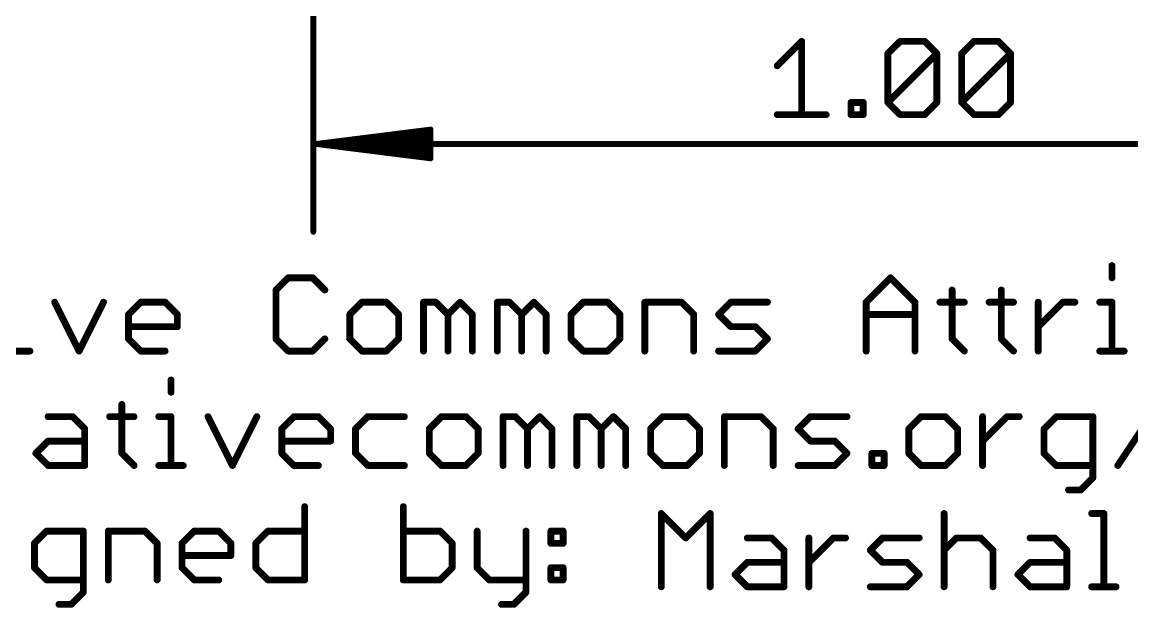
# Model space of a CAD drawing. Extents: x -44 to 63, y -21 to 59.
# Drawn here: x -6.46 to 18.16, y -20.46 to -7.46 of the extents above; entities that cross this region are included whole.
import ezdxf

# ---------------------------------------------------------------- set-up
doc = ezdxf.new("R2010")
doc.units = 0
doc.layers.add('48', color=253, linetype='CONTINUOUS')
doc.layers.add('51', color=53, linetype='CONTINUOUS')

msp = doc.modelspace()

# ---------------------------------------------------------------- linework, layer by layer
at = {"layer": '48'}
for points, const_width in [([(0, 0), (0, -12.11)], 0.13), ([(10.2948, -8.4246), (10.8371, -7.8823)], 0.1524), ([(10.8371, -7.8823), (10.8371, -9.5093)], 0.1524), ([(12.7505, -8.1535), (13.0217, -7.8823)], 0.1524), ([(13.0217, -7.8823), (13.564, -7.8823)], 0.1524), ([(13.564, -7.8823), (13.8352, -8.1535)], 0.1524), ([(14.3877, -8.1535), (14.6589, -7.8823)], 0.1524), ([(14.6589, -7.8823), (15.2012, -7.8823)], 0.1524), ([(15.2012, -7.8823), (15.4724, -8.1535)], 0.1524), ([(12.7505, -9.2381), (12.7505, -8.1535)], 0.1524), ([(12.7505, -9.2381), (13.8352, -8.1535)], 0.1524), ([(13.8352, -8.1535), (13.8352, -9.2381)], 0.1524), ([(14.3877, -9.2381), (14.3877, -8.1535)], 0.1524), ([(14.3877, -9.2381), (15.4724, -8.1535)], 0.1524), ([(15.4724, -8.1535), (15.4724, -9.2381)], 0.1524), ([(11.932, -9.5093), (11.932, -9.2381)], 0.1524), ([(11.932, -9.2381), (12.2031, -9.2381)], 0.1524), ([(12.2031, -9.2381), (12.2031, -9.5093)], 0.1524), ([(13.0217, -9.5093), (12.7505, -9.2381)], 0.1524), ([(13.8352, -9.2381), (13.564, -9.5093)], 0.1524), ([(14.6589, -9.5093), (14.3877, -9.2381)], 0.1524), ([(15.4724, -9.2381), (15.2012, -9.5093)], 0.1524), ([(10.2948, -9.5093), (11.3795, -9.5093)], 0.1524), ([(12.2031, -9.5093), (11.932, -9.5093)], 0.1524), ([(13.564, -9.5093), (13.0217, -9.5093)], 0.1524), ([(15.2012, -9.5093), (14.6589, -9.5093)], 0.1524), ([(0.065, -10.16), (2.6, -9.8408)], 0.13), ([(0.065, -10.16), (2.6, -9.9)], 0.13), ([(2.6, -9.8408), (2.6, -10.4792)], 0.13), ([(0.065, -10.16), (2.6, -10.03)], 0.13), ([(0.065, -10.16), (25.335, -10.16)], 0.13), ([(2.6, -10.4792), (0.065, -10.16)], 0.13), ([(2.6, -10.29), (0.065, -10.16)], 0.13), ([(2.6, -10.42), (0.065, -10.16)], 0.13)]:
    msp.add_lwpolyline(points, dxfattribs=dict(at, const_width=const_width))
for points, const_width in [([(10.8752, -7.8823, 1), (10.799, -7.8823)], 0.0762), ([(10.8641, -7.9093, 1), (10.8102, -7.8554)], 0.0762), ([(13.0217, -7.8442, 1), (13.0217, -7.9204)], 0.0762), ([(13.0486, -7.9093, 1), (12.9948, -7.8554)], 0.0762), ([(13.591, -7.8554, 1), (13.5371, -7.9093)], 0.0762), ([(13.564, -7.9204, 1), (13.564, -7.8442)], 0.0762), ([(14.6589, -7.8442, 1), (14.6589, -7.9204)], 0.0762), ([(14.6858, -7.9093, 1), (14.6319, -7.8554)], 0.0762), ([(15.2281, -7.8554, 1), (15.1743, -7.9093)], 0.0762), ([(15.2012, -7.9204, 1), (15.2012, -7.8442)], 0.0762), ([(12.7886, -8.1535, 1), (12.7124, -8.1535)], 0.0762), ([(12.7236, -8.1265, 1), (12.7775, -8.1804)], 0.0762), ([(13.8733, -8.1535, 1), (13.7971, -8.1535)], 0.0762), ([(13.8621, -8.1804, 1), (13.8083, -8.1265)], 0.0762), ([(13.8083, -8.1804, 1), (13.8621, -8.1265)], 0.0762), ([(14.4258, -8.1535, 1), (14.3496, -8.1535)], 0.0762), ([(14.3608, -8.1265, 1), (14.4146, -8.1804)], 0.0762), ([(15.5105, -8.1535, 1), (15.4343, -8.1535)], 0.0762), ([(15.4993, -8.1804, 1), (15.4454, -8.1265)], 0.0762), ([(15.4454, -8.1804, 1), (15.4993, -8.1265)], 0.0762), ([(10.2679, -8.3977, 1), (10.3218, -8.4516)], 0.0762), ([(11.9701, -9.2381, 1), (11.8939, -9.2381)], 0.0762), ([(11.932, -9.2, 1), (11.932, -9.2762)], 0.0762), ([(12.2412, -9.2381, 1), (12.165, -9.2381)], 0.0762), ([(12.2031, -9.2762, 1), (12.2031, -9.2)], 0.0762), ([(12.7775, -9.2112, 1), (12.7236, -9.2651)], 0.0762), ([(12.7236, -9.2112, 1), (12.7775, -9.2651)], 0.0762), ([(12.7124, -9.2381, 1), (12.7886, -9.2381)], 0.0762), ([(13.7971, -9.2381, 1), (13.8733, -9.2381)], 0.0762), ([(13.8621, -9.2651, 1), (13.8083, -9.2112)], 0.0762), ([(14.4146, -9.2112, 1), (14.3608, -9.2651)], 0.0762), ([(14.3608, -9.2112, 1), (14.4146, -9.2651)], 0.0762), ([(14.3496, -9.2381, 1), (14.4258, -9.2381)], 0.0762), ([(15.4343, -9.2381, 1), (15.5105, -9.2381)], 0.0762), ([(15.4993, -9.2651, 1), (15.4454, -9.2112)], 0.0762), ([(10.2948, -9.4712, 1), (10.2948, -9.5474)], 0.0762), ([(10.799, -9.5093, 1), (10.8752, -9.5093)], 0.0762), ([(11.3795, -9.5474, 1), (11.3795, -9.4712)], 0.0762), ([(11.932, -9.4712, 1), (11.932, -9.5474)], 0.0762), ([(11.8939, -9.5093, 1), (11.9701, -9.5093)], 0.0762), ([(12.165, -9.5093, 1), (12.2412, -9.5093)], 0.0762), ([(12.2031, -9.5474, 1), (12.2031, -9.4712)], 0.0762), ([(13.0217, -9.4712, 1), (13.0217, -9.5474)], 0.0762), ([(12.9948, -9.5362, 1), (13.0486, -9.4824)], 0.0762), ([(13.5371, -9.4824, 1), (13.591, -9.5362)], 0.0762), ([(13.564, -9.5474, 1), (13.564, -9.4712)], 0.0762), ([(14.6589, -9.4712, 1), (14.6589, -9.5474)], 0.0762), ([(14.6319, -9.5362, 1), (14.6858, -9.4824)], 0.0762), ([(15.1743, -9.4824, 1), (15.2281, -9.5362)], 0.0762), ([(15.2012, -9.5474, 1), (15.2012, -9.4712)], 0.0762), ([(2.6325, -9.8408, 1), (2.5675, -9.8408)], 0.065), ([(2.6041, -9.873, 1), (2.5959, -9.8085)], 0.065), ([(2.6033, -9.9323, 1), (2.5967, -9.8677)], 0.065), ([(0.065, -10.1275, 1), (0.065, -10.1925)], 0.065), ([(0.0691, -10.1278, 1), (0.0609, -10.1922)], 0.065), ([(0.0633, -10.1275, 1), (0.0667, -10.1925)], 0.065), ([(0.0667, -10.1275, 1), (0.0633, -10.1925)], 0.065), ([(0.0683, -10.1277, 1), (0.0617, -10.1923)], 0.065), ([(0.0617, -10.1277, 1), (0.0683, -10.1923)], 0.065), ([(0.0609, -10.1278, 1), (0.0691, -10.1922)], 0.065), ([(2.6017, -10.0625, 1), (2.5983, -9.9975)], 0.065), ([(2.5983, -10.3225, 1), (2.6017, -10.2575)], 0.065), ([(2.5675, -10.4792, 1), (2.6325, -10.4792)], 0.065), ([(2.5959, -10.5115, 1), (2.6041, -10.447)], 0.065), ([(2.5967, -10.4523, 1), (2.6033, -10.3877)], 0.065), ([(-0.0325, -12.11, 1), (0.0325, -12.11)], 0.065)]:
    msp.add_lwpolyline(points, format="xyb", dxfattribs=dict(at, const_width=const_width))
at = {"layer": '51', "const_width": 0.1524}
for points in [[(17.7225, -12.8592), (17.7225, -13.1304)], [(-0.5591, -13.1304), (-0.8302, -13.4016)], [(-0.0167, -13.1304), (-0.5591, -13.1304)], [(0.2544, -13.4016), (-0.0167, -13.1304)], [(12.267, -13.6727), (12.8094, -13.1304)], [(12.8094, -13.1304), (13.3517, -13.6727)], [(-0.8302, -13.4016), (-0.8302, -14.4862)], [(14.1753, -13.4016), (14.1753, -14.4862)], [(15.2668, -13.4016), (15.2668, -14.4862)], [(-5.7417, -13.6727), (-5.1994, -14.7574)], [(-5.1994, -14.7574), (-4.657, -13.6727)], [(-4.1045, -13.9439), (-3.8334, -13.6727)], [(-3.8334, -13.6727), (-3.291, -13.6727)], [(-3.291, -13.6727), (-3.0199, -13.9439)], [(1.0781, -13.6727), (0.8069, -13.9439)], [(1.6204, -13.6727), (1.0781, -13.6727)], [(1.8916, -13.9439), (1.6204, -13.6727)], [(2.4441, -14.7574), (2.4441, -13.6727)], [(2.4441, -13.6727), (2.7153, -13.6727)], [(2.7153, -13.6727), (2.9864, -13.9439)], [(2.9864, -13.9439), (3.2576, -13.6727)], [(3.2576, -13.6727), (3.5288, -13.9439)], [(4.0812, -14.7574), (4.0812, -13.6727)], [(4.0812, -13.6727), (4.3524, -13.6727)], [(4.3524, -13.6727), (4.6236, -13.9439)], [(4.6236, -13.9439), (4.8947, -13.6727)], [(4.8947, -13.6727), (5.1659, -13.9439)], [(5.9896, -13.6727), (5.7184, -13.9439)], [(6.5319, -13.6727), (5.9896, -13.6727)], [(6.8031, -13.9439), (6.5319, -13.6727)], [(7.3556, -14.7574), (7.3556, -13.6727)], [(7.3556, -13.6727), (8.1691, -13.6727)], [(8.1691, -13.6727), (8.4402, -13.9439)], [(8.9927, -13.9439), (9.2639, -13.6727)], [(9.2639, -13.6727), (10.0774, -13.6727)], [(12.267, -14.7574), (12.267, -13.6727)], [(13.3517, -13.6727), (13.3517, -14.7574)], [(13.9042, -13.6727), (14.4465, -13.6727)], [(14.9956, -13.6727), (15.538, -13.6727)], [(16.0871, -14.7574), (16.0871, -13.6727)], [(16.0871, -14.2151), (16.6294, -13.6727)], [(16.6294, -13.6727), (16.9006, -13.6727)], [(17.4514, -13.6727), (17.7225, -13.6727)], [(17.7225, -13.6727), (17.7225, -14.7574)], [(-4.1045, -14.4862), (-4.1045, -13.9439)], [(-3.0199, -13.9439), (-3.0199, -14.2151)], [(0.8069, -13.9439), (0.8069, -14.4862)], [(1.8916, -14.4862), (1.8916, -13.9439)], [(2.9864, -13.9439), (2.9864, -14.7574)], [(3.5288, -13.9439), (3.5288, -14.7574)], [(4.6236, -13.9439), (4.6236, -14.7574)], [(5.1659, -13.9439), (5.1659, -14.7574)], [(5.7184, -13.9439), (5.7184, -14.4862)], [(6.8031, -14.4862), (6.8031, -13.9439)], [(8.4402, -13.9439), (8.4402, -14.7574)], [(9.2639, -14.2151), (8.9927, -13.9439)], [(12.267, -13.9439), (13.3517, -13.9439)], [(-3.0199, -14.2151), (-4.1045, -14.2151)], [(9.8062, -14.2151), (9.2639, -14.2151)], [(10.0774, -14.4862), (9.8062, -14.2151)], [(-3.8334, -14.7574), (-4.1045, -14.4862)], [(-0.8302, -14.4862), (-0.5591, -14.7574)], [(-0.0167, -14.7574), (0.2544, -14.4862)], [(0.8069, -14.4862), (1.0781, -14.7574)], [(1.6204, -14.7574), (1.8916, -14.4862)], [(5.7184, -14.4862), (5.9896, -14.7574)], [(6.5319, -14.7574), (6.8031, -14.4862)], [(9.8062, -14.7574), (10.0774, -14.4862)], [(14.1753, -14.4862), (14.4465, -14.7574)], [(15.2668, -14.4862), (15.538, -14.7574)], [(-6.8331, -14.7574), (-6.2908, -14.7574)], [(-3.291, -14.7574), (-3.8334, -14.7574)], [(-0.5591, -14.7574), (-0.0167, -14.7574)], [(1.0781, -14.7574), (1.6204, -14.7574)], [(5.9896, -14.7574), (6.5319, -14.7574)], [(8.9927, -14.7574), (9.8062, -14.7574)], [(17.4514, -14.7574), (17.9937, -14.7574)], [(-3.1592, -15.3992), (-3.1592, -15.6704)], [(17.8526, -17.2974), (18.9373, -15.6704)], [(-4.2507, -15.9416), (-4.2507, -17.0262)], [(-5.8878, -16.2127), (-5.3455, -16.2127)], [(-5.3455, -16.2127), (-5.0743, -16.4839)], [(-4.5218, -16.2127), (-3.9795, -16.2127)], [(-3.4304, -16.2127), (-3.1592, -16.2127)], [(-3.1592, -16.2127), (-3.1592, -17.2974)], [(-2.339, -16.2127), (-1.7966, -17.2974)], [(-1.7966, -17.2974), (-1.2543, -16.2127)], [(-0.7018, -16.4839), (-0.4307, -16.2127)], [(-0.4307, -16.2127), (0.1117, -16.2127)], [(0.1117, -16.2127), (0.3828, -16.4839)], [(1.2065, -16.2127), (0.9353, -16.4839)], [(2.02, -16.2127), (1.2065, -16.2127)], [(2.8437, -16.2127), (2.5725, -16.4839)], [(3.386, -16.2127), (2.8437, -16.2127)], [(3.6572, -16.4839), (3.386, -16.2127)], [(4.2097, -17.2974), (4.2097, -16.2127)], [(4.2097, -16.2127), (4.4808, -16.2127)], [(4.4808, -16.2127), (4.752, -16.4839)], [(4.752, -16.4839), (5.0232, -16.2127)], [(5.0232, -16.2127), (5.2943, -16.4839)], [(5.8468, -17.2974), (5.8468, -16.2127)], [(5.8468, -16.2127), (6.118, -16.2127)], [(6.118, -16.2127), (6.3891, -16.4839)], [(6.3891, -16.4839), (6.6603, -16.2127)], [(6.6603, -16.2127), (6.9315, -16.4839)], [(7.7551, -16.2127), (7.484, -16.4839)], [(8.2975, -16.2127), (7.7551, -16.2127)], [(8.5686, -16.4839), (8.2975, -16.2127)], [(9.1211, -17.2974), (9.1211, -16.2127)], [(9.1211, -16.2127), (9.9346, -16.2127)], [(9.9346, -16.2127), (10.2058, -16.4839)], [(10.7583, -16.4839), (11.0294, -16.2127)], [(11.0294, -16.2127), (11.8429, -16.2127)], [(13.4852, -16.2127), (13.214, -16.4839)], [(14.0275, -16.2127), (13.4852, -16.2127)], [(14.2987, -16.4839), (14.0275, -16.2127)], [(14.8512, -17.2974), (14.8512, -16.2127)], [(14.8512, -16.7551), (15.3935, -16.2127)], [(15.3935, -16.2127), (15.6647, -16.2127)], [(16.4866, -16.2127), (16.2155, -16.4839)], [(17.3001, -16.2127), (16.4866, -16.2127)], [(17.3001, -17.5686), (17.3001, -16.2127)], [(-5.0743, -16.4839), (-5.0743, -17.2974)], [(-0.7018, -17.0262), (-0.7018, -16.4839)], [(0.3828, -16.4839), (0.3828, -16.7551)], [(0.9353, -16.4839), (0.9353, -17.0262)], [(2.5725, -16.4839), (2.5725, -17.0262)], [(3.6572, -17.0262), (3.6572, -16.4839)], [(4.752, -16.4839), (4.752, -17.2974)], [(5.2943, -16.4839), (5.2943, -17.2974)], [(6.3891, -16.4839), (6.3891, -17.2974)], [(6.9315, -16.4839), (6.9315, -17.2974)], [(7.484, -16.4839), (7.484, -17.0262)], [(8.5686, -17.0262), (8.5686, -16.4839)], [(10.2058, -16.4839), (10.2058, -17.2974)], [(11.0294, -16.7551), (10.7583, -16.4839)], [(13.214, -16.4839), (13.214, -17.0262)], [(14.2987, -17.0262), (14.2987, -16.4839)], [(16.2155, -16.4839), (16.2155, -17.0262)], [(-6.159, -17.0262), (-5.8878, -16.7551)], [(-5.8878, -16.7551), (-5.0743, -16.7551)], [(0.3828, -16.7551), (-0.7018, -16.7551)], [(11.5718, -16.7551), (11.0294, -16.7551)], [(11.8429, -17.0262), (11.5718, -16.7551)], [(-5.8878, -17.2974), (-6.159, -17.0262)], [(-4.2507, -17.0262), (-3.9795, -17.2974)], [(-0.4307, -17.2974), (-0.7018, -17.0262)], [(0.9353, -17.0262), (1.2065, -17.2974)], [(2.5725, -17.0262), (2.8437, -17.2974)], [(3.386, -17.2974), (3.6572, -17.0262)], [(7.484, -17.0262), (7.7551, -17.2974)], [(8.2975, -17.2974), (8.5686, -17.0262)], [(11.5718, -17.2974), (11.8429, -17.0262)], [(12.3954, -17.2974), (12.3954, -17.0262)], [(12.3954, -17.0262), (12.6666, -17.0262)], [(12.6666, -17.0262), (12.6666, -17.2974)], [(13.214, -17.0262), (13.4852, -17.2974)], [(14.0275, -17.2974), (14.2987, -17.0262)], [(16.2155, -17.0262), (16.4866, -17.2974)], [(-5.0743, -17.2974), (-5.8878, -17.2974)], [(-3.4304, -17.2974), (-2.8881, -17.2974)], [(0.1117, -17.2974), (-0.4307, -17.2974)], [(1.2065, -17.2974), (2.02, -17.2974)], [(2.8437, -17.2974), (3.386, -17.2974)], [(7.7551, -17.2974), (8.2975, -17.2974)], [(10.7583, -17.2974), (11.5718, -17.2974)], [(12.6666, -17.2974), (12.3954, -17.2974)], [(13.4852, -17.2974), (14.0275, -17.2974)], [(16.4866, -17.2974), (17.3001, -17.2974)], [(17.029, -17.8397), (17.3001, -17.5686)], [(16.7578, -17.8397), (17.029, -17.8397)], [(-0.193, -18.2104), (-0.193, -19.8374)], [(1.9967, -18.2104), (1.9967, -19.8374)], [(7.7216, -19.9898), (7.7216, -18.3628)], [(7.7216, -18.3628), (8.2639, -18.9051)], [(8.2639, -18.9051), (8.8063, -18.3628)], [(8.8063, -18.3628), (8.8063, -19.9898)], [(13.9974, -18.3628), (13.9974, -19.9898)], [(17.2717, -18.3628), (17.5428, -18.3628)], [(17.5428, -18.3628), (17.5428, -19.9898)], [(-5.9179, -18.7527), (-6.1891, -19.0239)], [(-5.1044, -18.7527), (-5.9179, -18.7527)], [(-5.1044, -20.1086), (-5.1044, -18.7527)], [(-4.5519, -19.8374), (-4.5519, -18.7527)], [(-4.5519, -18.7527), (-3.7384, -18.7527)], [(-3.7384, -18.7527), (-3.4673, -19.0239)], [(-2.9148, -19.0239), (-2.6436, -18.7527)], [(-2.6436, -18.7527), (-2.1013, -18.7527)], [(-2.1013, -18.7527), (-1.8301, -19.0239)], [(-1.2776, -19.0239), (-1.0065, -18.7527)], [(-1.0065, -18.7527), (-0.193, -18.7527)], [(2.8102, -18.7527), (1.9967, -18.7527)], [(3.0813, -19.0239), (2.8102, -18.7527)], [(3.6338, -18.7527), (3.6338, -19.5662)], [(4.7185, -18.7527), (4.7185, -20.1086)], [(5.271, -18.7527), (5.5422, -18.7527)], [(5.271, -19.0239), (5.271, -18.7527)], [(5.5422, -18.7527), (5.5422, -19.0239)], [(-6.1891, -19.0239), (-6.1891, -19.5662)], [(-3.4673, -19.0239), (-3.4673, -19.8374)], [(-2.9148, -19.5662), (-2.9148, -19.0239)], [(-1.8301, -19.0239), (-1.8301, -19.2951)], [(-1.2776, -19.5662), (-1.2776, -19.0239)], [(3.0813, -19.5662), (3.0813, -19.0239)], [(5.5422, -19.0239), (5.271, -19.0239)], [(9.6299, -18.9051), (10.1723, -18.9051)], [(10.1723, -18.9051), (10.4434, -19.1763)], [(10.9959, -19.9898), (10.9959, -18.9051)], [(10.9959, -19.4475), (11.5382, -18.9051)], [(11.5382, -18.9051), (11.8094, -18.9051)], [(12.3602, -19.1763), (12.6314, -18.9051)], [(12.6314, -18.9051), (13.4449, -18.9051)], [(13.9974, -19.1763), (14.2685, -18.9051)], [(14.2685, -18.9051), (14.8109, -18.9051)], [(14.8109, -18.9051), (15.082, -19.1763)], [(15.9057, -18.9051), (16.448, -18.9051)], [(16.448, -18.9051), (16.7192, -19.1763)], [(10.4434, -19.1763), (10.4434, -19.9898)], [(12.6314, -19.4475), (12.3602, -19.1763)], [(15.082, -19.1763), (15.082, -19.9898)], [(16.7192, -19.1763), (16.7192, -19.9898)], [(-1.8301, -19.2951), (-2.9148, -19.2951)], [(9.3588, -19.7186), (9.6299, -19.4475)], [(9.6299, -19.4475), (10.4434, -19.4475)], [(13.1737, -19.4475), (12.6314, -19.4475)], [(13.4449, -19.7186), (13.1737, -19.4475)], [(15.6345, -19.7186), (15.9057, -19.4475)], [(15.9057, -19.4475), (16.7192, -19.4475)], [(-6.1891, -19.5662), (-5.9179, -19.8374)], [(-2.6436, -19.8374), (-2.9148, -19.5662)], [(-1.0065, -19.8374), (-1.2776, -19.5662)], [(2.8102, -19.8374), (3.0813, -19.5662)], [(3.6338, -19.5662), (3.905, -19.8374)], [(5.271, -19.5662), (5.5422, -19.5662)], [(5.271, -19.8374), (5.271, -19.5662)], [(5.5422, -19.5662), (5.5422, -19.8374)], [(9.6299, -19.9898), (9.3588, -19.7186)], [(13.1737, -19.9898), (13.4449, -19.7186)], [(15.9057, -19.9898), (15.6345, -19.7186)], [(-5.9179, -19.8374), (-5.1044, -19.8374)], [(-2.1013, -19.8374), (-2.6436, -19.8374)], [(-0.193, -19.8374), (-1.0065, -19.8374)], [(1.9967, -19.8374), (2.8102, -19.8374)], [(3.905, -19.8374), (4.7185, -19.8374)], [(5.5422, -19.8374), (5.271, -19.8374)], [(10.4434, -19.9898), (9.6299, -19.9898)], [(12.3602, -19.9898), (13.1737, -19.9898)], [(16.7192, -19.9898), (15.9057, -19.9898)], [(17.2717, -19.9898), (17.814, -19.9898)], [(-5.3756, -20.3797), (-5.1044, -20.1086)], [(4.7185, -20.1086), (4.4473, -20.3797)], [(-5.6468, -20.3797), (-5.3756, -20.3797)], [(4.4473, -20.3797), (4.1762, -20.3797)]]:
    msp.add_lwpolyline(points, dxfattribs=at)
at = {"layer": '51', "const_width": 0.0762}
for points in [[(17.7606, -12.8592, 1), (17.6844, -12.8592)], [(-0.5591, -13.0923, 1), (-0.5591, -13.1685)], [(-0.5321, -13.1574, 1), (-0.586, -13.1035)], [(0.0102, -13.1035, 1), (-0.0437, -13.1574)], [(-0.0167, -13.1685, 1), (-0.0167, -13.0923)], [(12.8363, -13.1035, 1), (12.7824, -13.1574)], [(12.8363, -13.1574, 1), (12.7824, -13.1035)], [(17.6844, -13.1304, 1), (17.7606, -13.1304)], [(-0.8572, -13.3746, 1), (-0.8033, -13.4285)], [(-0.7921, -13.4016, 1), (-0.8683, -13.4016)], [(0.2275, -13.4285, 1), (0.2814, -13.3746)], [(14.2134, -13.4016, 1), (14.1372, -13.4016)], [(15.3049, -13.4016, 1), (15.2287, -13.4016)], [(-5.7076, -13.6557, 1), (-5.7758, -13.6898)], [(-4.623, -13.6898, 1), (-4.6911, -13.6557)], [(-3.8334, -13.6346, 1), (-3.8334, -13.7108)], [(-3.8064, -13.6997, 1), (-3.8603, -13.6458)], [(-3.2641, -13.6458, 1), (-3.318, -13.6997)], [(-3.291, -13.7108, 1), (-3.291, -13.6346)], [(1.0781, -13.6346, 1), (1.0781, -13.7108)], [(1.105, -13.6997, 1), (1.0512, -13.6458)], [(1.6474, -13.6458, 1), (1.5935, -13.6997)], [(1.6204, -13.7108, 1), (1.6204, -13.6346)], [(2.4822, -13.6727, 1), (2.406, -13.6727)], [(2.4441, -13.6346, 1), (2.4441, -13.7108)], [(2.7422, -13.6458, 1), (2.6883, -13.6997)], [(2.7153, -13.7108, 1), (2.7153, -13.6346)], [(3.2845, -13.6458, 1), (3.2306, -13.6997)], [(3.2845, -13.6997, 1), (3.2306, -13.6458)], [(4.1193, -13.6727, 1), (4.0431, -13.6727)], [(4.0812, -13.6346, 1), (4.0812, -13.7108)], [(4.3794, -13.6458, 1), (4.3255, -13.6997)], [(4.3524, -13.7108, 1), (4.3524, -13.6346)], [(4.9217, -13.6458, 1), (4.8678, -13.6997)], [(4.9217, -13.6997, 1), (4.8678, -13.6458)], [(5.9896, -13.6346, 1), (5.9896, -13.7108)], [(6.0165, -13.6997, 1), (5.9626, -13.6458)], [(6.5588, -13.6458, 1), (6.505, -13.6997)], [(6.5319, -13.7108, 1), (6.5319, -13.6346)], [(7.3937, -13.6727, 1), (7.3175, -13.6727)], [(7.3556, -13.6346, 1), (7.3556, -13.7108)], [(8.196, -13.6458, 1), (8.1421, -13.6997)], [(8.1691, -13.7108, 1), (8.1691, -13.6346)], [(9.2639, -13.6346, 1), (9.2639, -13.7108)], [(9.2908, -13.6997, 1), (9.2369, -13.6458)], [(10.0774, -13.7108, 1), (10.0774, -13.6346)], [(12.3051, -13.6727, 1), (12.2289, -13.6727)], [(12.2401, -13.6458, 1), (12.294, -13.6997)], [(13.3898, -13.6727, 1), (13.3136, -13.6727)], [(13.3247, -13.6997, 1), (13.3786, -13.6458)], [(13.9042, -13.6346, 1), (13.9042, -13.7108)], [(14.4465, -13.7108, 1), (14.4465, -13.6346)], [(14.9956, -13.6346, 1), (14.9956, -13.7108)], [(15.538, -13.7108, 1), (15.538, -13.6346)], [(16.1252, -13.6727, 1), (16.049, -13.6727)], [(16.6294, -13.6346, 1), (16.6294, -13.7108)], [(16.6563, -13.6997, 1), (16.6024, -13.6458)], [(16.9006, -13.7108, 1), (16.9006, -13.6346)], [(17.4514, -13.6346, 1), (17.4514, -13.7108)], [(17.7606, -13.6727, 1), (17.6844, -13.6727)], [(17.7225, -13.7108, 1), (17.7225, -13.6346)], [(-4.0664, -13.9439, 1), (-4.1426, -13.9439)], [(-4.1315, -13.917, 1), (-4.0776, -13.9708)], [(-2.9818, -13.9439, 1), (-3.058, -13.9439)], [(-3.0468, -13.9708, 1), (-2.9929, -13.917)], [(0.845, -13.9439, 1), (0.7688, -13.9439)], [(0.78, -13.917, 1), (0.8339, -13.9708)], [(1.9297, -13.9439, 1), (1.8535, -13.9439)], [(1.8647, -13.9708, 1), (1.9185, -13.917)], [(3.0245, -13.9439, 1), (2.9483, -13.9439)], [(2.9595, -13.917, 1), (3.0134, -13.9708)], [(2.9595, -13.9708, 1), (3.0134, -13.917)], [(3.5669, -13.9439, 1), (3.4907, -13.9439)], [(3.5018, -13.9708, 1), (3.5557, -13.917)], [(4.6617, -13.9439, 1), (4.5855, -13.9439)], [(4.5966, -13.917, 1), (4.6505, -13.9708)], [(4.5966, -13.9708, 1), (4.6505, -13.917)], [(5.204, -13.9439, 1), (5.1278, -13.9439)], [(5.139, -13.9708, 1), (5.1929, -13.917)], [(5.7565, -13.9439, 1), (5.6803, -13.9439)], [(5.6915, -13.917, 1), (5.7453, -13.9708)], [(6.8412, -13.9439, 1), (6.765, -13.9439)], [(6.7761, -13.9708, 1), (6.83, -13.917)], [(8.4783, -13.9439, 1), (8.4021, -13.9439)], [(8.4133, -13.9708, 1), (8.4672, -13.917)], [(9.0197, -13.917, 1), (8.9658, -13.9708)], [(8.9658, -13.917, 1), (9.0197, -13.9708)], [(12.267, -13.9058, 1), (12.267, -13.982)], [(13.3517, -13.982, 1), (13.3517, -13.9058)], [(-4.1045, -14.177, 1), (-4.1045, -14.2532)], [(-3.058, -14.2151, 1), (-2.9818, -14.2151)], [(-3.0199, -14.2532, 1), (-3.0199, -14.177)], [(9.2639, -14.177, 1), (9.2639, -14.2532)], [(9.2369, -14.242, 1), (9.2908, -14.1881)], [(9.8332, -14.1881, 1), (9.7793, -14.242)], [(9.8062, -14.2532, 1), (9.8062, -14.177)], [(16.0601, -14.1881, 1), (16.114, -14.242)], [(-4.0776, -14.4593, 1), (-4.1315, -14.5132)], [(-4.1426, -14.4862, 1), (-4.0664, -14.4862)], [(-0.8033, -14.4593, 1), (-0.8572, -14.5132)], [(-0.8683, -14.4862, 1), (-0.7921, -14.4862)], [(0.2814, -14.5132, 1), (0.2275, -14.4593)], [(0.8339, -14.4593, 1), (0.78, -14.5132)], [(0.7688, -14.4862, 1), (0.845, -14.4862)], [(1.8535, -14.4862, 1), (1.9297, -14.4862)], [(1.9185, -14.5132, 1), (1.8647, -14.4593)], [(5.7453, -14.4593, 1), (5.6915, -14.5132)], [(5.6803, -14.4862, 1), (5.7565, -14.4862)], [(6.765, -14.4862, 1), (6.8412, -14.4862)], [(6.83, -14.5132, 1), (6.7761, -14.4593)], [(10.1043, -14.5132, 1), (10.0504, -14.4593)], [(10.0504, -14.5132, 1), (10.1043, -14.4593)], [(14.2023, -14.4593, 1), (14.1484, -14.5132)], [(14.1372, -14.4862, 1), (14.2134, -14.4862)], [(15.2937, -14.4593, 1), (15.2398, -14.5132)], [(15.2287, -14.4862, 1), (15.3049, -14.4862)], [(-6.2908, -14.7955, 1), (-6.2908, -14.7193)], [(-5.2334, -14.7404, 1), (-5.1653, -14.7744)], [(-5.2334, -14.7744, 1), (-5.1653, -14.7404)], [(-3.8334, -14.7193, 1), (-3.8334, -14.7955)], [(-3.8603, -14.7843, 1), (-3.8064, -14.7305)], [(-3.291, -14.7955, 1), (-3.291, -14.7193)], [(-0.5591, -14.7193, 1), (-0.5591, -14.7955)], [(-0.586, -14.7843, 1), (-0.5321, -14.7305)], [(-0.0437, -14.7305, 1), (0.0102, -14.7843)], [(-0.0167, -14.7955, 1), (-0.0167, -14.7193)], [(1.0781, -14.7193, 1), (1.0781, -14.7955)], [(1.0512, -14.7843, 1), (1.105, -14.7305)], [(1.5935, -14.7305, 1), (1.6474, -14.7843)], [(1.6204, -14.7955, 1), (1.6204, -14.7193)], [(2.406, -14.7574, 1), (2.4822, -14.7574)], [(2.9483, -14.7574, 1), (3.0245, -14.7574)], [(3.4907, -14.7574, 1), (3.5669, -14.7574)], [(4.0431, -14.7574, 1), (4.1193, -14.7574)], [(4.5855, -14.7574, 1), (4.6617, -14.7574)], [(5.1278, -14.7574, 1), (5.204, -14.7574)], [(5.9896, -14.7193, 1), (5.9896, -14.7955)], [(5.9626, -14.7843, 1), (6.0165, -14.7305)], [(6.505, -14.7305, 1), (6.5588, -14.7843)], [(6.5319, -14.7955, 1), (6.5319, -14.7193)], [(7.3175, -14.7574, 1), (7.3937, -14.7574)], [(8.4021, -14.7574, 1), (8.4783, -14.7574)], [(8.9927, -14.7193, 1), (8.9927, -14.7955)], [(9.7793, -14.7305, 1), (9.8332, -14.7843)], [(9.8062, -14.7955, 1), (9.8062, -14.7193)], [(12.2289, -14.7574, 1), (12.3051, -14.7574)], [(13.3136, -14.7574, 1), (13.3898, -14.7574)], [(14.4196, -14.7843, 1), (14.4735, -14.7305)], [(15.511, -14.7843, 1), (15.5649, -14.7305)], [(16.049, -14.7574, 1), (16.1252, -14.7574)], [(17.4514, -14.7193, 1), (17.4514, -14.7955)], [(17.6844, -14.7574, 1), (17.7606, -14.7574)], [(17.9937, -14.7955, 1), (17.9937, -14.7193)], [(-3.1211, -15.3992, 1), (-3.1973, -15.3992)], [(-3.1973, -15.6704, 1), (-3.1211, -15.6704)], [(-4.2126, -15.9416, 1), (-4.2888, -15.9416)], [(-5.8878, -16.1746, 1), (-5.8878, -16.2508)], [(-5.3186, -16.1858, 1), (-5.3724, -16.2397)], [(-5.3455, -16.2508, 1), (-5.3455, -16.1746)], [(-4.5218, -16.1746, 1), (-4.5218, -16.2508)], [(-3.9795, -16.2508, 1), (-3.9795, -16.1746)], [(-3.4304, -16.1746, 1), (-3.4304, -16.2508)], [(-3.1211, -16.2127, 1), (-3.1973, -16.2127)], [(-3.1592, -16.2508, 1), (-3.1592, -16.1746)], [(-2.3049, -16.1957, 1), (-2.373, -16.2298)], [(-1.2202, -16.2298, 1), (-1.2884, -16.1957)], [(-0.4307, -16.1746, 1), (-0.4307, -16.2508)], [(-0.4037, -16.2397, 1), (-0.4576, -16.1858)], [(0.1386, -16.1858, 1), (0.0847, -16.2397)], [(0.1117, -16.2508, 1), (0.1117, -16.1746)], [(1.2065, -16.1746, 1), (1.2065, -16.2508)], [(1.2334, -16.2397, 1), (1.1796, -16.1858)], [(2.02, -16.2508, 1), (2.02, -16.1746)], [(2.8437, -16.1746, 1), (2.8437, -16.2508)], [(2.8706, -16.2397, 1), (2.8167, -16.1858)], [(3.4129, -16.1858, 1), (3.3591, -16.2397)], [(3.386, -16.2508, 1), (3.386, -16.1746)], [(4.2478, -16.2127, 1), (4.1716, -16.2127)], [(4.2097, -16.1746, 1), (4.2097, -16.2508)], [(4.5078, -16.1858, 1), (4.4539, -16.2397)], [(4.4808, -16.2508, 1), (4.4808, -16.1746)], [(5.0501, -16.1858, 1), (4.9962, -16.2397)], [(5.0501, -16.2397, 1), (4.9962, -16.1858)], [(5.8849, -16.2127, 1), (5.8087, -16.2127)], [(5.8468, -16.1746, 1), (5.8468, -16.2508)], [(6.1449, -16.1858, 1), (6.091, -16.2397)], [(6.118, -16.2508, 1), (6.118, -16.1746)], [(6.6872, -16.1858, 1), (6.6334, -16.2397)], [(6.6872, -16.2397, 1), (6.6334, -16.1858)], [(7.7551, -16.1746, 1), (7.7551, -16.2508)], [(7.7821, -16.2397, 1), (7.7282, -16.1858)], [(8.3244, -16.1858, 1), (8.2705, -16.2397)], [(8.2975, -16.2508, 1), (8.2975, -16.1746)], [(9.1592, -16.2127, 1), (9.083, -16.2127)], [(9.1211, -16.1746, 1), (9.1211, -16.2508)], [(9.9616, -16.1858, 1), (9.9077, -16.2397)], [(9.9346, -16.2508, 1), (9.9346, -16.1746)], [(11.0294, -16.1746, 1), (11.0294, -16.2508)], [(11.0564, -16.2397, 1), (11.0025, -16.1858)], [(11.8429, -16.2508, 1), (11.8429, -16.1746)], [(13.4852, -16.1746, 1), (13.4852, -16.2508)], [(13.5121, -16.2397, 1), (13.4582, -16.1858)], [(14.0545, -16.1858, 1), (14.0006, -16.2397)], [(14.0275, -16.2508, 1), (14.0275, -16.1746)], [(14.8893, -16.2127, 1), (14.8131, -16.2127)], [(15.3935, -16.1746, 1), (15.3935, -16.2508)], [(15.4204, -16.2397, 1), (15.3666, -16.1858)], [(15.6647, -16.2508, 1), (15.6647, -16.1746)], [(16.4866, -16.1746, 1), (16.4866, -16.2508)], [(16.5136, -16.2397, 1), (16.4597, -16.1858)], [(17.3382, -16.2127, 1), (17.262, -16.2127)], [(17.3001, -16.2508, 1), (17.3001, -16.1746)], [(-5.0362, -16.4839, 1), (-5.1124, -16.4839)], [(-5.1013, -16.5108, 1), (-5.0474, -16.457)], [(-0.6637, -16.4839, 1), (-0.7399, -16.4839)], [(-0.7288, -16.457, 1), (-0.6749, -16.5108)], [(0.4209, -16.4839, 1), (0.3447, -16.4839)], [(0.3559, -16.5108, 1), (0.4098, -16.457)], [(0.9734, -16.4839, 1), (0.8972, -16.4839)], [(0.9084, -16.457, 1), (0.9623, -16.5108)], [(2.6106, -16.4839, 1), (2.5344, -16.4839)], [(2.5456, -16.457, 1), (2.5994, -16.5108)], [(3.6953, -16.4839, 1), (3.6191, -16.4839)], [(3.6302, -16.5108, 1), (3.6841, -16.457)], [(4.7901, -16.4839, 1), (4.7139, -16.4839)], [(4.725, -16.457, 1), (4.7789, -16.5108)], [(4.725, -16.5108, 1), (4.7789, -16.457)], [(5.3324, -16.4839, 1), (5.2562, -16.4839)], [(5.2674, -16.5108, 1), (5.3213, -16.457)], [(6.4272, -16.4839, 1), (6.351, -16.4839)], [(6.3622, -16.457, 1), (6.4161, -16.5108)], [(6.3622, -16.5108, 1), (6.4161, -16.457)], [(6.9696, -16.4839, 1), (6.8934, -16.4839)], [(6.9045, -16.5108, 1), (6.9584, -16.457)], [(7.5221, -16.4839, 1), (7.4459, -16.4839)], [(7.457, -16.457, 1), (7.5109, -16.5108)], [(8.6067, -16.4839, 1), (8.5305, -16.4839)], [(8.5417, -16.5108, 1), (8.5956, -16.457)], [(10.2439, -16.4839, 1), (10.1677, -16.4839)], [(10.1788, -16.5108, 1), (10.2327, -16.457)], [(10.7852, -16.457, 1), (10.7313, -16.5108)], [(10.7313, -16.457, 1), (10.7852, -16.5108)], [(13.2521, -16.4839, 1), (13.1759, -16.4839)], [(13.1871, -16.457, 1), (13.241, -16.5108)], [(14.3368, -16.4839, 1), (14.2606, -16.4839)], [(14.2717, -16.5108, 1), (14.3256, -16.457)], [(16.2536, -16.4839, 1), (16.1774, -16.4839)], [(16.1885, -16.457, 1), (16.2424, -16.5108)], [(-5.8878, -16.717, 1), (-5.8878, -16.7932)], [(-5.8609, -16.782, 1), (-5.9148, -16.7281)], [(-5.0743, -16.7932, 1), (-5.0743, -16.717)], [(-0.7018, -16.717, 1), (-0.7018, -16.7932)], [(0.3447, -16.7551, 1), (0.4209, -16.7551)], [(0.3828, -16.7932, 1), (0.3828, -16.717)], [(11.0294, -16.717, 1), (11.0294, -16.7932)], [(11.0025, -16.782, 1), (11.0564, -16.7281)], [(11.5987, -16.7281, 1), (11.5448, -16.782)], [(11.5718, -16.7932, 1), (11.5718, -16.717)], [(14.8242, -16.7281, 1), (14.8781, -16.782)], [(-6.1321, -16.9993, 1), (-6.1859, -17.0532)], [(-6.1859, -16.9993, 1), (-6.1321, -17.0532)], [(-4.2237, -16.9993, 1), (-4.2776, -17.0532)], [(-4.2888, -17.0262, 1), (-4.2126, -17.0262)], [(-0.6749, -16.9993, 1), (-0.7288, -17.0532)], [(-0.7399, -17.0262, 1), (-0.6637, -17.0262)], [(0.9623, -16.9993, 1), (0.9084, -17.0532)], [(0.8972, -17.0262, 1), (0.9734, -17.0262)], [(2.5994, -16.9993, 1), (2.5456, -17.0532)], [(2.5344, -17.0262, 1), (2.6106, -17.0262)], [(3.6191, -17.0262, 1), (3.6953, -17.0262)], [(3.6841, -17.0532, 1), (3.6302, -16.9993)], [(7.5109, -16.9993, 1), (7.457, -17.0532)], [(7.4459, -17.0262, 1), (7.5221, -17.0262)], [(8.5305, -17.0262, 1), (8.6067, -17.0262)], [(8.5956, -17.0532, 1), (8.5417, -16.9993)], [(11.8699, -17.0532, 1), (11.816, -16.9993)], [(11.816, -17.0532, 1), (11.8699, -16.9993)], [(12.4335, -17.0262, 1), (12.3573, -17.0262)], [(12.3954, -16.9881, 1), (12.3954, -17.0643)], [(12.7047, -17.0262, 1), (12.6285, -17.0262)], [(12.6666, -17.0643, 1), (12.6666, -16.9881)], [(13.241, -16.9993, 1), (13.1871, -17.0532)], [(13.1759, -17.0262, 1), (13.2521, -17.0262)], [(14.2606, -17.0262, 1), (14.3368, -17.0262)], [(14.3256, -17.0532, 1), (14.2717, -16.9993)], [(16.2424, -16.9993, 1), (16.1885, -17.0532)], [(16.1774, -17.0262, 1), (16.2536, -17.0262)], [(-5.8878, -17.2593, 1), (-5.8878, -17.3355)], [(-5.9148, -17.3243, 1), (-5.8609, -17.2705)], [(-5.0743, -17.3355, 1), (-5.0743, -17.2593)], [(-4.0065, -17.3243, 1), (-3.9526, -17.2705)], [(-3.4304, -17.2593, 1), (-3.4304, -17.3355)], [(-2.8881, -17.3355, 1), (-2.8881, -17.2593)], [(-0.4307, -17.2593, 1), (-0.4307, -17.3355)], [(-0.4576, -17.3243, 1), (-0.4037, -17.2705)], [(0.1117, -17.3355, 1), (0.1117, -17.2593)], [(1.2065, -17.2593, 1), (1.2065, -17.3355)], [(1.1796, -17.3243, 1), (1.2334, -17.2705)], [(2.02, -17.3355, 1), (2.02, -17.2593)], [(2.8437, -17.2593, 1), (2.8437, -17.3355)], [(2.8167, -17.3243, 1), (2.8706, -17.2705)], [(3.3591, -17.2705, 1), (3.4129, -17.3243)], [(3.386, -17.3355, 1), (3.386, -17.2593)], [(7.7551, -17.2593, 1), (7.7551, -17.3355)], [(7.7282, -17.3243, 1), (7.7821, -17.2705)], [(8.2705, -17.2705, 1), (8.3244, -17.3243)], [(8.2975, -17.3355, 1), (8.2975, -17.2593)], [(10.7583, -17.2593, 1), (10.7583, -17.3355)], [(11.5448, -17.2705, 1), (11.5987, -17.3243)], [(11.5718, -17.3355, 1), (11.5718, -17.2593)], [(12.3954, -17.2593, 1), (12.3954, -17.3355)], [(12.6666, -17.3355, 1), (12.6666, -17.2593)], [(13.4852, -17.2593, 1), (13.4852, -17.3355)], [(13.4582, -17.3243, 1), (13.5121, -17.2705)], [(14.0006, -17.2705, 1), (14.0544, -17.3243)], [(14.0275, -17.3355, 1), (14.0275, -17.2593)], [(16.4866, -17.2593, 1), (16.4866, -17.3355)], [(16.4597, -17.3243, 1), (16.5136, -17.2705)], [(17.3001, -17.3355, 1), (17.3001, -17.2593)], [(-5.1124, -17.2974, 1), (-5.0362, -17.2974)], [(-3.1973, -17.2974, 1), (-3.1211, -17.2974)], [(-1.8307, -17.2804, 1), (-1.7626, -17.3144)], [(-1.8307, -17.3144, 1), (-1.7626, -17.2804)], [(4.1716, -17.2974, 1), (4.2478, -17.2974)], [(4.7139, -17.2974, 1), (4.7901, -17.2974)], [(5.2562, -17.2974, 1), (5.3324, -17.2974)], [(5.8087, -17.2974, 1), (5.8849, -17.2974)], [(6.351, -17.2974, 1), (6.4272, -17.2974)], [(6.8934, -17.2974, 1), (6.9696, -17.2974)], [(9.083, -17.2974, 1), (9.1592, -17.2974)], [(10.1677, -17.2974, 1), (10.2439, -17.2974)], [(12.3573, -17.2974, 1), (12.4335, -17.2974)], [(12.6285, -17.2974, 1), (12.7047, -17.2974)], [(14.8131, -17.2974, 1), (14.8893, -17.2974)], [(17.8209, -17.2763, 1), (17.8843, -17.3185)], [(17.262, -17.5686, 1), (17.3382, -17.5686)], [(17.3271, -17.5955, 1), (17.2732, -17.5416)], [(16.7578, -17.8016, 1), (16.7578, -17.8778)], [(17.002, -17.8128, 1), (17.0559, -17.8667)], [(17.029, -17.8778, 1), (17.029, -17.8016)], [(-0.1549, -18.2104, 1), (-0.2311, -18.2104)], [(2.0348, -18.2104, 1), (1.9586, -18.2104)], [(7.7597, -18.3628, 1), (7.6835, -18.3628)], [(7.7485, -18.3359, 1), (7.6947, -18.3898)], [(8.8444, -18.3628, 1), (8.7682, -18.3628)], [(8.8332, -18.3898, 1), (8.7793, -18.3359)], [(14.0355, -18.3628, 1), (13.9593, -18.3628)], [(17.2717, -18.3247, 1), (17.2717, -18.4009)], [(17.5809, -18.3628, 1), (17.5047, -18.3628)], [(17.5428, -18.4009, 1), (17.5428, -18.3247)], [(-5.9179, -18.7146, 1), (-5.9179, -18.7908)], [(-5.891, -18.7797, 1), (-5.9449, -18.7258)], [(-5.0663, -18.7527, 1), (-5.1425, -18.7527)], [(-5.1044, -18.7908, 1), (-5.1044, -18.7146)], [(-4.5138, -18.7527, 1), (-4.59, -18.7527)], [(-4.5519, -18.7146, 1), (-4.5519, -18.7908)], [(-3.7115, -18.7258, 1), (-3.7654, -18.7797)], [(-3.7384, -18.7908, 1), (-3.7384, -18.7146)], [(-2.6436, -18.7146, 1), (-2.6436, -18.7908)], [(-2.6167, -18.7797, 1), (-2.6706, -18.7258)], [(-2.0743, -18.7258, 1), (-2.1282, -18.7797)], [(-2.1013, -18.7908, 1), (-2.1013, -18.7146)], [(-1.0065, -18.7146, 1), (-1.0065, -18.7908)], [(-0.9795, -18.7797, 1), (-1.0334, -18.7258)], [(-0.193, -18.7908, 1), (-0.193, -18.7146)], [(1.9967, -18.7146, 1), (1.9967, -18.7908)], [(2.8371, -18.7258, 1), (2.7832, -18.7797)], [(2.8102, -18.7908, 1), (2.8102, -18.7146)], [(3.6719, -18.7527, 1), (3.5957, -18.7527)], [(4.7566, -18.7527, 1), (4.6804, -18.7527)], [(5.271, -18.7146, 1), (5.271, -18.7908)], [(5.3091, -18.7527, 1), (5.2329, -18.7527)], [(5.5803, -18.7527, 1), (5.5041, -18.7527)], [(5.5422, -18.7908, 1), (5.5422, -18.7146)], [(-6.151, -19.0239, 1), (-6.2272, -19.0239)], [(-6.216, -18.997, 1), (-6.1622, -19.0508)], [(-3.4292, -19.0239, 1), (-3.5054, -19.0239)], [(-3.4942, -19.0508, 1), (-3.4403, -18.997)], [(-2.8767, -19.0239, 1), (-2.9529, -19.0239)], [(-2.9417, -18.997, 1), (-2.8878, -19.0508)], [(-1.792, -19.0239, 1), (-1.8682, -19.0239)], [(-1.8571, -19.0508, 1), (-1.8032, -18.997)], [(-1.2395, -19.0239, 1), (-1.3157, -19.0239)], [(-1.3046, -18.997, 1), (-1.2507, -19.0508)], [(3.1194, -19.0239, 1), (3.0432, -19.0239)], [(3.0544, -19.0508, 1), (3.1083, -18.997)], [(5.271, -18.9858, 1), (5.271, -19.062)], [(5.5422, -19.062, 1), (5.5422, -18.9858)], [(8.237, -18.8782, 1), (8.2909, -18.9321)], [(8.237, -18.9321, 1), (8.2909, -18.8782)], [(9.6299, -18.867, 1), (9.6299, -18.9432)], [(10.1992, -18.8782, 1), (10.1453, -18.9321)], [(10.1723, -18.9432, 1), (10.1723, -18.867)], [(11.034, -18.9051, 1), (10.9578, -18.9051)], [(11.5382, -18.867, 1), (11.5382, -18.9432)], [(11.5652, -18.9321, 1), (11.5113, -18.8782)], [(11.8094, -18.9432, 1), (11.8094, -18.867)], [(12.6314, -18.867, 1), (12.6314, -18.9432)], [(12.6583, -18.9321, 1), (12.6044, -18.8782)], [(13.4449, -18.9432, 1), (13.4449, -18.867)], [(14.2685, -18.867, 1), (14.2685, -18.9432)], [(14.2955, -18.9321, 1), (14.2416, -18.8782)], [(14.8378, -18.8782, 1), (14.7839, -18.9321)], [(14.8109, -18.9432, 1), (14.8109, -18.867)], [(15.9057, -18.867, 1), (15.9057, -18.9432)], [(16.475, -18.8782, 1), (16.4211, -18.9321)], [(16.448, -18.9432, 1), (16.448, -18.867)], [(5.2329, -19.0239, 1), (5.3091, -19.0239)], [(5.5041, -19.0239, 1), (5.5803, -19.0239)], [(10.4815, -19.1763, 1), (10.4053, -19.1763)], [(10.4165, -19.2032, 1), (10.4704, -19.1494)], [(12.3872, -19.1494, 1), (12.3333, -19.2032)], [(12.3333, -19.1494, 1), (12.3872, -19.2032)], [(13.9704, -19.1494, 1), (14.0243, -19.2032)], [(15.1201, -19.1763, 1), (15.0439, -19.1763)], [(15.0551, -19.2032, 1), (15.109, -19.1494)], [(16.7573, -19.1763, 1), (16.6811, -19.1763)], [(16.6922, -19.2032, 1), (16.7461, -19.1494)], [(-2.9148, -19.257, 1), (-2.9148, -19.3332)], [(-1.8682, -19.2951, 1), (-1.792, -19.2951)], [(-1.8301, -19.3332, 1), (-1.8301, -19.257)], [(9.6299, -19.4094, 1), (9.6299, -19.4856)], [(9.6569, -19.4744, 1), (9.603, -19.4205)], [(10.4434, -19.4856, 1), (10.4434, -19.4094)], [(10.969, -19.4205, 1), (11.0229, -19.4744)], [(12.6314, -19.4094, 1), (12.6314, -19.4856)], [(12.6044, -19.4744, 1), (12.6583, -19.4205)], [(13.2006, -19.4205, 1), (13.1468, -19.4744)], [(13.1737, -19.4856, 1), (13.1737, -19.4094)], [(15.9057, -19.4094, 1), (15.9057, -19.4856)], [(15.9326, -19.4744, 1), (15.8787, -19.4205)], [(16.7192, -19.4856, 1), (16.7192, -19.4094)], [(-6.1622, -19.5393, 1), (-6.216, -19.5932)], [(-6.2272, -19.5662, 1), (-6.151, -19.5662)], [(-2.8878, -19.5393, 1), (-2.9417, -19.5932)], [(-2.9529, -19.5662, 1), (-2.8767, -19.5662)], [(-1.2507, -19.5393, 1), (-1.3046, -19.5932)], [(-1.3157, -19.5662, 1), (-1.2395, -19.5662)], [(3.0432, -19.5662, 1), (3.1194, -19.5662)], [(3.1083, -19.5932, 1), (3.0544, -19.5393)], [(3.6608, -19.5393, 1), (3.6069, -19.5932)], [(3.5957, -19.5662, 1), (3.6719, -19.5662)], [(5.271, -19.5281, 1), (5.271, -19.6043)], [(5.3091, -19.5662, 1), (5.2329, -19.5662)], [(5.5803, -19.5662, 1), (5.5041, -19.5662)], [(5.5422, -19.6043, 1), (5.5422, -19.5281)], [(9.3857, -19.6917, 1), (9.3318, -19.7456)], [(9.3318, -19.6917, 1), (9.3857, -19.7456)], [(13.4718, -19.7456, 1), (13.4179, -19.6917)], [(13.4179, -19.7456, 1), (13.4718, -19.6917)], [(15.6615, -19.6917, 1), (15.6076, -19.7456)], [(15.6076, -19.6917, 1), (15.6615, -19.7456)], [(-5.9179, -19.7993, 1), (-5.9179, -19.8755)], [(-5.9449, -19.8643, 1), (-5.891, -19.8105)], [(-5.1044, -19.8755, 1), (-5.1044, -19.7993)], [(-4.59, -19.8374, 1), (-4.5138, -19.8374)], [(-3.5054, -19.8374, 1), (-3.4292, -19.8374)], [(-2.6436, -19.7993, 1), (-2.6436, -19.8755)], [(-2.6706, -19.8643, 1), (-2.6167, -19.8105)], [(-2.1013, -19.8755, 1), (-2.1013, -19.7993)], [(-1.0065, -19.7993, 1), (-1.0065, -19.8755)], [(-1.0334, -19.8643, 1), (-0.9795, -19.8105)], [(-0.2311, -19.8374, 1), (-0.1549, -19.8374)], [(-0.193, -19.8755, 1), (-0.193, -19.7993)], [(1.9967, -19.7993, 1), (1.9967, -19.8755)], [(1.9586, -19.8374, 1), (2.0348, -19.8374)], [(2.7832, -19.8105, 1), (2.8371, -19.8643)], [(2.8102, -19.8755, 1), (2.8102, -19.7993)], [(3.905, -19.7993, 1), (3.905, -19.8755)], [(3.8781, -19.8643, 1), (3.9319, -19.8105)], [(4.7185, -19.8755, 1), (4.7185, -19.7993)], [(5.271, -19.7993, 1), (5.271, -19.8755)], [(5.2329, -19.8374, 1), (5.3091, -19.8374)], [(5.5041, -19.8374, 1), (5.5803, -19.8374)], [(5.5422, -19.8755, 1), (5.5422, -19.7993)], [(9.6299, -19.9517, 1), (9.6299, -20.0279)], [(9.603, -20.0167, 1), (9.6569, -19.9629)], [(10.4434, -20.0279, 1), (10.4434, -19.9517)], [(12.3602, -19.9517, 1), (12.3602, -20.0279)], [(13.1468, -19.9629, 1), (13.2006, -20.0167)], [(13.1737, -20.0279, 1), (13.1737, -19.9517)], [(15.9057, -19.9517, 1), (15.9057, -20.0279)], [(15.8787, -20.0167, 1), (15.9326, -19.9629)], [(16.7192, -20.0279, 1), (16.7192, -19.9517)], [(17.2717, -19.9517, 1), (17.2717, -20.0279)], [(17.814, -20.0279, 1), (17.814, -19.9517)], [(-5.1425, -20.1086, 1), (-5.0663, -20.1086)], [(-5.0775, -20.1355, 1), (-5.1314, -20.0816)], [(4.6804, -20.1086, 1), (4.7566, -20.1086)], [(4.7454, -20.1355, 1), (4.6916, -20.0816)], [(7.6835, -19.9898, 1), (7.7597, -19.9898)], [(8.7682, -19.9898, 1), (8.8444, -19.9898)], [(10.4053, -19.9898, 1), (10.4815, -19.9898)], [(10.9578, -19.9898, 1), (11.034, -19.9898)], [(13.9593, -19.9898, 1), (14.0355, -19.9898)], [(15.0439, -19.9898, 1), (15.1201, -19.9898)], [(16.6811, -19.9898, 1), (16.7573, -19.9898)], [(17.5047, -19.9898, 1), (17.5809, -19.9898)], [(-5.6468, -20.3416, 1), (-5.6468, -20.4178)], [(-5.4025, -20.3528, 1), (-5.3487, -20.4067)], [(-5.3756, -20.4178, 1), (-5.3756, -20.3416)], [(4.1762, -20.3416, 1), (4.1762, -20.4178)], [(4.4204, -20.3528, 1), (4.4743, -20.4067)], [(4.4473, -20.4178, 1), (4.4473, -20.3416)]]:
    msp.add_lwpolyline(points, format="xyb", dxfattribs=at)

doc.saveas('drawing.dxf')
